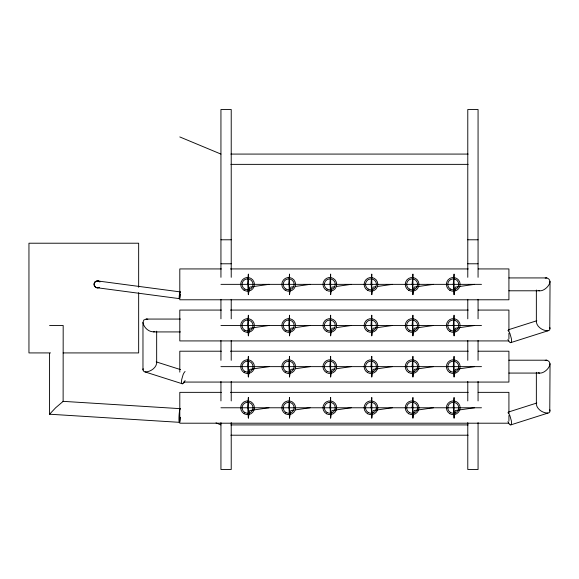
<?xml version="1.0" encoding="UTF-8"?>
<svg xmlns="http://www.w3.org/2000/svg" width="579" height="579" viewBox="0 0 579 579"><rect width="100%" height="100%" fill="white"/><g stroke="black" fill="none" stroke-linecap="round" stroke-linejoin="round"><path stroke-width="0.87" d="M247.559 284.354L248.362 274.07L248.362 294.646L249.665 287.097L268.938 284.354M247.559 325.499L248.362 315.215L248.362 335.784L249.665 328.242L268.938 325.499M247.559 366.637L248.362 356.353L248.362 376.922L249.665 369.38L268.938 366.637M247.559 407.775L248.362 397.491L248.362 418.067L249.665 410.518L268.938 407.775M288.697 284.354L289.507 274.07L289.507 294.646L290.803 287.097L293.43 286.728M288.697 325.499L289.507 315.215L289.507 335.784L290.803 328.242L293.43 327.866M288.697 366.637L289.507 356.353L289.507 376.922L290.803 369.38L293.43 369.004M288.697 407.775L289.507 397.491L289.507 418.067L290.803 410.518L293.43 410.149M329.835 284.354L330.645 274.07L330.645 294.646L331.941 287.097L334.575 286.728M329.835 325.499L330.645 315.215L330.645 335.784L331.941 328.242L334.575 327.866M329.835 366.637L330.645 356.353L330.645 376.922L331.941 369.38L334.575 369.004M329.835 407.775L330.645 397.491L330.645 418.067L331.941 410.518L351.214 407.775M370.98 284.354L371.783 274.07L371.783 294.646L373.086 287.097L375.713 286.728M370.98 325.499L371.783 315.215L371.783 335.784L373.086 328.242L392.359 325.499M370.98 366.637L371.783 356.353L371.783 376.922L373.086 369.38L392.359 366.637M370.98 407.775L371.783 397.491L371.783 418.067L373.086 410.518L392.359 407.775M412.118 284.354L412.928 274.07L412.928 294.646L414.224 287.097L433.497 284.354M412.118 325.499L412.928 315.215L412.928 335.784L414.224 328.242L433.497 325.499M412.118 366.637L412.928 356.353L412.928 376.922L414.224 369.38L433.497 366.637M412.118 407.775L412.928 397.491L412.928 418.067L414.224 410.518L433.497 407.775M453.256 284.354L454.066 274.07L454.066 294.646L455.362 287.097L474.635 284.354M453.256 325.499L454.066 315.215L454.066 335.784L455.362 328.242L474.635 325.499M453.256 366.637L454.066 356.353L454.066 376.922L455.362 369.38L474.635 366.637M453.256 407.775L454.066 397.491L454.066 418.067L455.362 410.518L474.635 407.775M185.085 380.483A5.754 1.672 -72.3 0 1 183.116 383.566L182.537 383.848L143.997 371.588L142.97 369.901L142.97 322.503L143.78 320.057L146.205 319.065L180.489 319.065M142.97 369.901L143.143 368.693M508.919 277.927L546.815 277.927C554.805 280.605 545.418 291.534 539.592 290.788L508.919 290.788M508.919 360.21L546.815 360.21C554.805 362.888 545.418 373.817 539.592 373.071L508.919 373.071M63.125 401.58L63.183 325.499L49.57 325.499M550.05 281.365L549.76 329.748L549.022 330.443L510.483 342.71L509.904 342.428A5.754 1.672 72.3 0 1 507.935 339.345M550.05 363.641L549.76 412.024L549.022 412.726L510.483 424.986L509.904 424.711A5.754 1.672 72.3 0 1 507.935 421.621M510.953 342.558L511.293 341.986A7.469 2.164 72.3 0 0 511.293 338.274L509.904 333.468A5.754 1.672 72.3 0 0 507.935 330.385M510.953 424.834L511.293 424.269A7.469 2.164 72.3 0 0 511.293 420.557L509.904 415.751A5.754 1.672 72.3 0 0 507.935 412.668M49.982 413.999L49.57 414.209L49.57 353.277M508.594 329.712L536.805 320.737M508.594 411.995L536.805 403.013M142.97 322.503C143.766 327.765 149.36 332.78 154.81 331.644M295.181 286.475L310.076 284.354M336.327 286.475L351.214 284.354M377.465 286.475L392.359 284.354M295.181 327.62L310.076 325.499M336.327 327.62L351.214 325.499M295.181 368.758L310.076 366.637M336.327 368.758L351.214 366.637M295.181 409.896L310.076 407.775M545.186 278.079L546.815 277.927M545.186 360.362L546.815 360.21M230.862 154.079L468.143 154.079M230.862 164.364L468.143 164.364M220.939 239.786L231.224 239.786M467.781 239.786L478.066 239.786M220.939 263.785L231.224 263.785M467.781 263.785L478.066 263.785M221.388 268.931L179.801 268.931L179.801 299.784L508.919 299.784L508.919 268.931L478.174 268.931M230.435 268.931L468.23 268.931M220.939 284.354L481.496 284.354M221.388 310.069L179.801 310.069L179.801 340.922L508.919 340.922M230.435 310.069L468.23 310.069M478.174 310.069L508.919 310.069L508.919 330.978M220.939 325.499L481.496 325.499M153.428 331.926L180.489 331.926M221.388 351.207L179.801 351.207L179.801 372.116M230.435 351.207L468.23 351.207M478.174 351.207L508.919 351.207L508.919 382.068L183.413 382.068M50.532 352.922L28.95 352.922L28.95 243.216L138.656 243.216L138.656 287.278M63.118 352.922L138.656 352.922L138.656 292.677M220.939 366.637L481.496 366.637M145.134 371.942C150.07 371.935 155.729 368.447 156.663 363.373L156.663 331.174M221.388 392.352L179.801 392.352L179.801 423.206L508.919 423.206M230.435 392.352L468.23 392.352M478.174 392.352L508.919 392.352L508.919 413.261M220.939 407.775L481.496 407.775M230.862 424.921L468.143 424.921M230.862 435.205L468.143 435.205M547.893 330.804C542.95 330.797 537.29 327.301 536.357 322.235L536.357 290.036M547.893 413.088C542.95 413.08 537.29 409.585 536.357 404.518L536.357 372.319M180.221 408.658L63.183 401.348L55.685 407.732L49.57 414.209L179.374 422.323M146.205 319.065L147.833 319.217M97.518 280.931L180.301 291.903M96.628 287.669L179.41 298.641A3.431 0.449 -82.4 0 0 180.38 294.016M538.209 290.506L539.592 290.788M538.209 372.782L539.592 373.071M156.214 361.875L180.518 369.605M179.801 136.941L220.939 154.079M216.003 422.865L220.939 424.921M182.067 383.696L181.726 383.124A7.469 2.164 -72.3 0 1 181.726 379.419L183.116 374.613A5.754 1.672 -72.3 0 1 185.085 371.523M549.876 327.548L550.05 328.756M549.876 409.831L550.05 411.039M453.552 284.354L454.066 294.646M453.552 325.499L454.066 335.784M453.552 366.637L454.066 376.922M453.552 407.775L454.066 418.067M412.414 284.354L412.928 294.646M412.414 325.499L412.928 335.784M412.414 366.637L412.928 376.922M412.414 407.775L412.928 418.067M371.269 284.354L371.783 294.646M371.269 325.499L371.783 335.784M371.269 366.637L371.783 376.922M371.269 407.775L371.783 418.067M330.131 284.354L330.645 294.646M330.131 325.499L330.645 335.784M330.131 366.637L330.645 376.922M330.131 407.775L330.645 418.067M288.993 284.354L289.507 294.646M288.993 325.499L289.507 335.784M288.993 366.637L289.507 376.922M288.993 407.775L289.507 418.067M247.848 284.354L248.362 294.646M247.848 325.499L248.362 335.784M247.848 366.637L248.362 376.922M247.848 407.775L248.362 418.067M508.919 333.214L508.919 338.86M508.919 415.49L508.919 421.136M478.066 277.319L478.066 109.511L467.781 109.511L467.781 277.319M478.066 299.336L478.066 318.819M478.066 340.474L478.066 360.326M478.066 381.431L478.066 400.921M478.066 422.576L478.066 469.489L467.781 469.489L467.781 422.576M467.781 299.336L467.781 318.819M467.781 340.474L467.781 360.326M467.781 381.431L467.781 400.921M231.224 277.319L231.224 109.511L220.939 109.511L220.939 277.319M231.224 299.336L231.224 318.819M231.224 340.474L231.224 360.326M231.224 381.431L231.224 400.921M231.224 422.576L231.224 469.489L220.939 469.489L220.939 422.576M220.939 299.336L220.939 318.819M220.939 340.474L220.939 360.326M220.939 381.431L220.939 400.921M180.395 417.307A6.774 0.731 -86.4 0 1 179.201 422.077A6.89 0.738 -86.4 0 1 179.201 413.681A6.774 0.731 -86.4 0 1 180.395 408.904M179.41 298.641A3.431 0.449 -82.4 0 1 179.418 294.769A3.431 0.449 -82.4 0 1 180.38 292.149M95.094 281.937L94.551 282.646A2.663 1.998 -82.4 0 0 94.203 285.244L95.803 287.329A5.956 4.48 -82.4 0 0 98.401 287.669L99.233 287.329A3.431 3.431 0 0 1 94.71 286.323A3.431 3.431 0 0 1 95.311 281.734A3.431 3.431 0 0 1 99.943 281.937L99.233 281.387A5.956 4.48 -82.4 0 0 96.628 281.047L95.094 281.937M408.687 290.296A6.854 6.854 0 0 0 418.972 284.354A6.854 6.854 0 0 0 408.687 278.419A6.854 6.854 0 0 0 408.687 290.296M409.375 289.109A5.486 5.486 0 0 0 417.604 284.354A5.486 5.486 0 0 0 409.375 279.606A5.486 5.486 0 0 0 409.375 289.109M326.411 290.296A6.854 6.854 0 0 0 336.696 284.354A6.854 6.854 0 0 0 326.411 278.419A6.854 6.854 0 0 0 326.411 290.296M327.092 289.109A5.486 5.486 0 0 0 335.321 284.354A5.486 5.486 0 0 0 327.092 279.606A5.486 5.486 0 0 0 327.092 289.109M367.549 290.296A6.854 6.854 0 0 0 377.834 284.354A6.854 6.854 0 0 0 367.549 278.419A6.854 6.854 0 0 0 367.549 290.296M368.237 289.109A5.486 5.486 0 0 0 376.466 284.354A5.486 5.486 0 0 0 368.237 279.606A5.486 5.486 0 0 0 368.237 289.109M285.266 290.296A6.854 6.854 0 0 0 295.551 284.354A6.854 6.854 0 0 0 285.266 278.419A6.854 6.854 0 0 0 285.266 290.296M285.954 289.109A5.486 5.486 0 0 0 294.183 284.354A5.486 5.486 0 0 0 285.954 279.606A5.486 5.486 0 0 0 285.954 289.109M244.128 290.296A6.854 6.854 0 0 0 254.413 284.354A6.854 6.854 0 0 0 244.128 278.419A6.854 6.854 0 0 0 244.128 290.296M244.816 289.109A5.486 5.486 0 0 0 253.045 284.354A5.486 5.486 0 0 0 244.816 279.606A5.486 5.486 0 0 0 244.816 289.109M449.832 290.296A6.854 6.854 0 0 0 460.117 284.354A6.854 6.854 0 0 0 449.832 278.419A6.854 6.854 0 0 0 449.832 290.296M450.513 289.109A5.486 5.486 0 0 0 458.742 284.354A5.486 5.486 0 0 0 450.513 279.606A5.486 5.486 0 0 0 450.513 289.109M408.687 331.434A6.854 6.854 0 0 0 418.972 325.499A6.854 6.854 0 0 0 408.687 319.557A6.854 6.854 0 0 0 408.687 331.434M409.375 330.247A5.486 5.486 0 0 0 417.604 325.499A5.486 5.486 0 0 0 409.375 320.744A5.486 5.486 0 0 0 409.375 330.247M326.411 331.434A6.854 6.854 0 0 0 336.696 325.499A6.854 6.854 0 0 0 326.411 319.557A6.854 6.854 0 0 0 326.411 331.434M327.092 330.247A5.486 5.486 0 0 0 335.321 325.499A5.486 5.486 0 0 0 327.092 320.744A5.486 5.486 0 0 0 327.092 330.247M367.549 331.434A6.854 6.854 0 0 0 377.834 325.499A6.854 6.854 0 0 0 367.549 319.557A6.854 6.854 0 0 0 367.549 331.434M368.237 330.247A5.486 5.486 0 0 0 376.466 325.499A5.486 5.486 0 0 0 368.237 320.744A5.486 5.486 0 0 0 368.237 330.247M285.266 331.434A6.854 6.854 0 0 0 295.551 325.499A6.854 6.854 0 0 0 285.266 319.557A6.854 6.854 0 0 0 285.266 331.434M285.954 330.247A5.486 5.486 0 0 0 294.183 325.499A5.486 5.486 0 0 0 285.954 320.744A5.486 5.486 0 0 0 285.954 330.247M244.128 331.434A6.854 6.854 0 0 0 254.413 325.499A6.854 6.854 0 0 0 244.128 319.557A6.854 6.854 0 0 0 244.128 331.434M244.816 330.247A5.486 5.486 0 0 0 253.045 325.499A5.486 5.486 0 0 0 244.816 320.744A5.486 5.486 0 0 0 244.816 330.247M449.832 331.434A6.854 6.854 0 0 0 460.117 325.499A6.854 6.854 0 0 0 449.832 319.557A6.854 6.854 0 0 0 449.832 331.434M450.513 330.247A5.486 5.486 0 0 0 458.742 325.499A5.486 5.486 0 0 0 450.513 320.744A5.486 5.486 0 0 0 450.513 330.247M408.687 372.579A6.854 6.854 0 0 0 418.972 366.637A6.854 6.854 0 0 0 408.687 360.703A6.854 6.854 0 0 0 408.687 372.579M409.375 371.385A5.486 5.486 0 0 0 417.604 366.637A5.486 5.486 0 0 0 409.375 361.889A5.486 5.486 0 0 0 409.375 371.385M326.411 372.579A6.854 6.854 0 0 0 336.696 366.637A6.854 6.854 0 0 0 326.411 360.703A6.854 6.854 0 0 0 326.411 372.579M327.092 371.385A5.486 5.486 0 0 0 335.321 366.637A5.486 5.486 0 0 0 327.092 361.889A5.486 5.486 0 0 0 327.092 371.385M367.549 372.579A6.854 6.854 0 0 0 377.834 366.637A6.854 6.854 0 0 0 367.549 360.703A6.854 6.854 0 0 0 367.549 372.579M368.237 371.385A5.486 5.486 0 0 0 376.466 366.637A5.486 5.486 0 0 0 368.237 361.889A5.486 5.486 0 0 0 368.237 371.385M285.266 372.579A6.854 6.854 0 0 0 295.551 366.637A6.854 6.854 0 0 0 285.266 360.703A6.854 6.854 0 0 0 285.266 372.579M285.954 371.385A5.486 5.486 0 0 0 294.183 366.637A5.486 5.486 0 0 0 285.954 361.889A5.486 5.486 0 0 0 285.954 371.385M244.128 372.579A6.854 6.854 0 0 0 254.413 366.637A6.854 6.854 0 0 0 244.128 360.703A6.854 6.854 0 0 0 244.128 372.579M244.816 371.385A5.486 5.486 0 0 0 253.045 366.637A5.486 5.486 0 0 0 244.816 361.889A5.486 5.486 0 0 0 244.816 371.385M449.832 372.579A6.854 6.854 0 0 0 460.117 366.637A6.854 6.854 0 0 0 449.832 360.703A6.854 6.854 0 0 0 449.832 372.579M450.513 371.385A5.486 5.486 0 0 0 458.742 366.637A5.486 5.486 0 0 0 450.513 361.889A5.486 5.486 0 0 0 450.513 371.385M408.687 413.717A6.854 6.854 0 0 0 418.972 407.775A6.854 6.854 0 0 0 408.687 401.84A6.854 6.854 0 0 0 408.687 413.717M409.375 412.53A5.486 5.486 0 0 0 417.604 407.775A5.486 5.486 0 0 0 409.375 403.027A5.486 5.486 0 0 0 409.375 412.53M326.411 413.717A6.854 6.854 0 0 0 336.696 407.775A6.854 6.854 0 0 0 326.411 401.84A6.854 6.854 0 0 0 326.411 413.717M327.092 412.53A5.486 5.486 0 0 0 335.321 407.775A5.486 5.486 0 0 0 327.092 403.027A5.486 5.486 0 0 0 327.092 412.53M367.549 413.717A6.854 6.854 0 0 0 377.834 407.775A6.854 6.854 0 0 0 367.549 401.84A6.854 6.854 0 0 0 367.549 413.717M368.237 412.53A5.486 5.486 0 0 0 376.466 407.775A5.486 5.486 0 0 0 368.237 403.027A5.486 5.486 0 0 0 368.237 412.53M285.266 413.717A6.854 6.854 0 0 0 295.551 407.775A6.854 6.854 0 0 0 285.266 401.84A6.854 6.854 0 0 0 285.266 413.717M285.954 412.53A5.486 5.486 0 0 0 294.183 407.775A5.486 5.486 0 0 0 285.954 403.027A5.486 5.486 0 0 0 285.954 412.53M244.128 413.717A6.854 6.854 0 0 0 254.413 407.775A6.854 6.854 0 0 0 244.128 401.84A6.854 6.854 0 0 0 244.128 413.717M244.816 412.53A5.486 5.486 0 0 0 253.045 407.775A5.486 5.486 0 0 0 244.816 403.027A5.486 5.486 0 0 0 244.816 412.53M449.832 413.717A6.854 6.854 0 0 0 460.117 407.775A6.854 6.854 0 0 0 449.832 401.84A6.854 6.854 0 0 0 449.832 413.717M450.513 412.53A5.486 5.486 0 0 0 458.742 407.775A5.486 5.486 0 0 0 450.513 403.027A5.486 5.486 0 0 0 450.513 412.53"/></g></svg>
